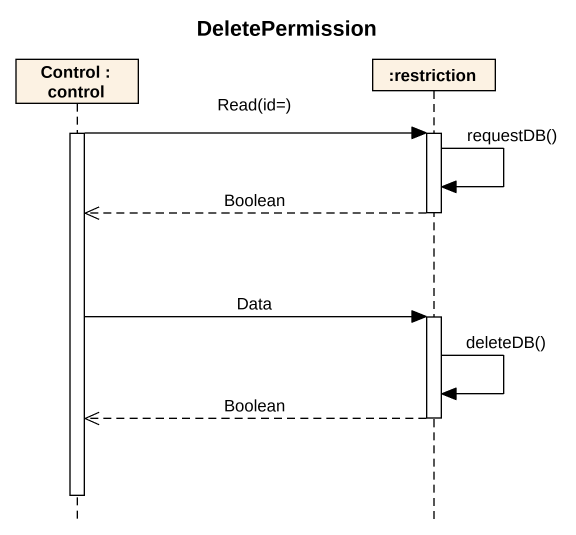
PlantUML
@startuml
title DeletePermission
hide footbox
participant "Control : control" as Control_
participant ":restriction" as restriction

activate Control_
Control_ -> restriction : Read(id=)
activate restriction
restriction -> restriction : requestDB()
restriction -->> Control_ : Boolean
deactivate restriction
Control_ -> restriction : Data
activate restriction
restriction -> restriction : deleteDB()
restriction -->> Control_ : Boolean
deactivate restriction
deactivate Control_
@enduml
